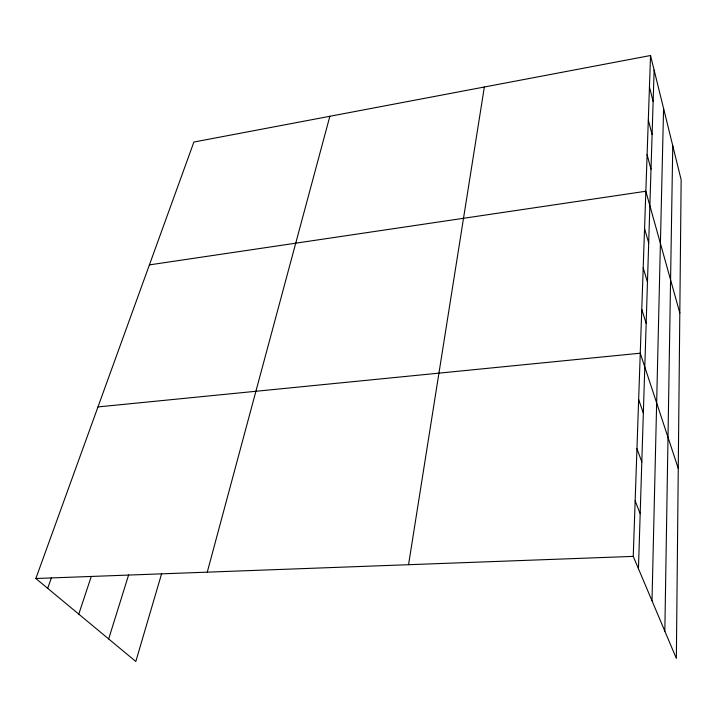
<?xml version="1.0" encoding="UTF-8"?>
<svg xmlns="http://www.w3.org/2000/svg" width="717" height="717" viewBox="0 0 717 717"><rect width="100%" height="100%" fill="white"/><g stroke="black" fill="none" stroke-linecap="round" stroke-linejoin="round"><path stroke-width="1.08" d="M664.838 631.166L672.761 145.712M651.995 600.774L663.583 108.482M638.453 568.733L654.128 70.078M650.534 55.514L681.15 179.779L676.355 658.412L633.236 556.383L650.534 55.514L193.886 142.047L35.85 578.502L135.818 661.486L161.594 573.779M408.547 564.7L484.342 87.008M207.258 572.157L329.856 116.279M108.661 638.946L128.621 574.917M78.771 614.128L91.265 576.495M47.698 588.334L51.382 577.92M149.405 264.887L645.847 191.251L679.815 312.944M97.978 406.924L640.254 353.203L678.255 468.416M35.85 578.502L633.236 556.383M635.154 500.887L640.182 513.695M636.956 448.717L641.814 461.9M638.65 399.566L643.346 413.073M641.769 309.377L646.169 323.358M643.203 267.898L647.46 282.05M644.556 228.58L648.697 242.866M647.11 154.729L651.009 169.194M648.311 120.008L652.103 134.536M649.45 86.981L653.142 101.536"/></g></svg>
